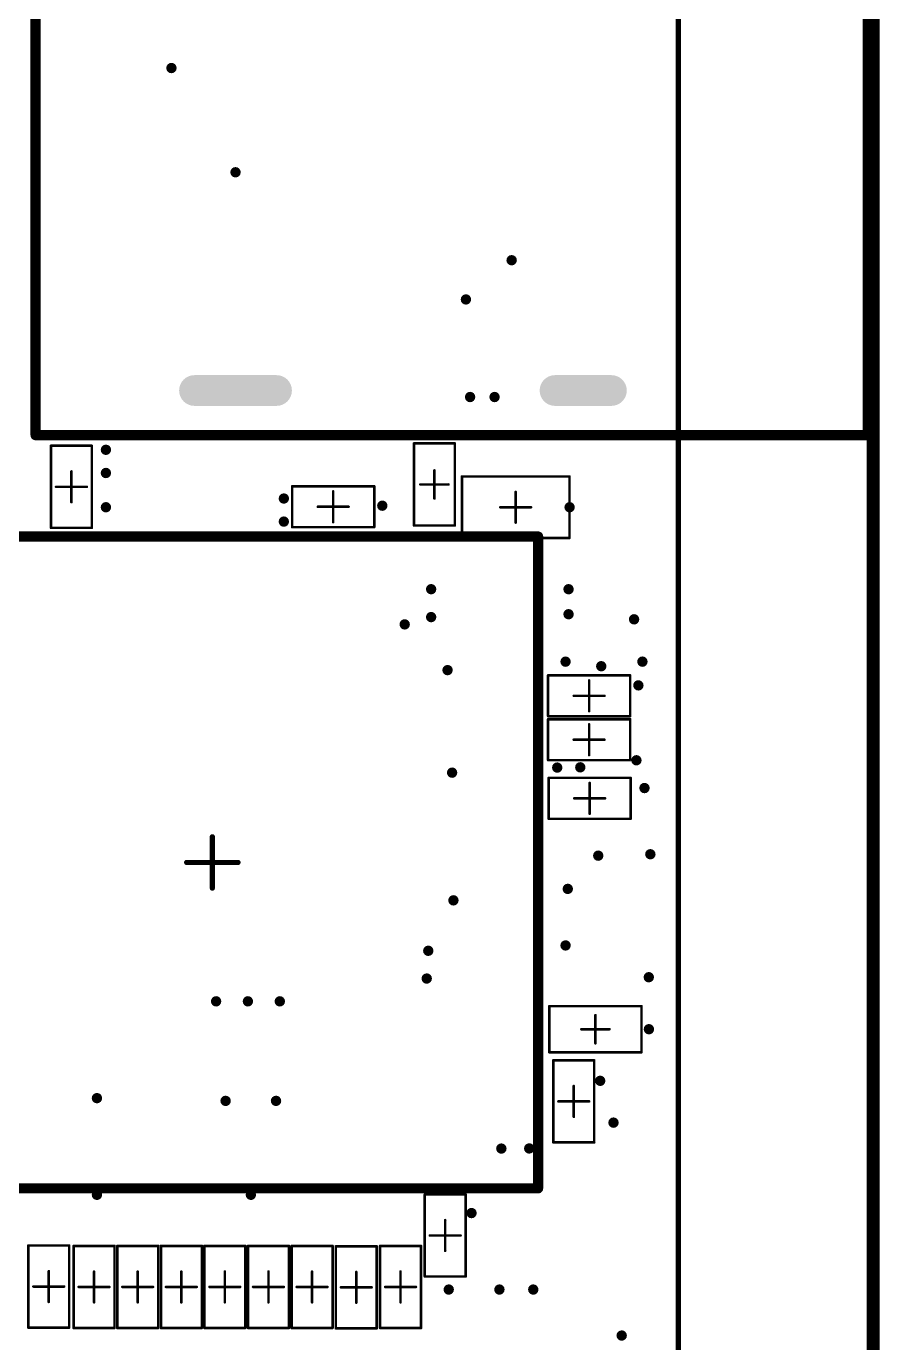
# Model space of a CAD drawing. Header units: inches. Extents: x -0.46 to 4.93, y -0.49 to 6.86.
# Drawn here: x 4.145 to 4.8, y 1.34 to 2.35 of the extents above; entities that cross this region are included whole.
import ezdxf

# ---------------------------------------------------------------- set-up
doc = ezdxf.new("R2010")
doc.units = ezdxf.units.IN
doc.header["$MEASUREMENT"] = 0
for name, color, linetype in [('Board', 6, 'Continuous'), ('Dimensions', 56, 'Continuous'), ('Pad Holes', 156, 'Continuous'), ('Top Courtyard', 56, 'Continuous'), ('Via Holes', 16, 'Continuous')]:
    doc.layers.add(name, color=color, linetype=linetype)

# ---------------------------------------------------------------- blocks, each defined once
blk = doc.blocks.new('FP_47272_0001_MFG_200')
at = {"layer": 'Pad Holes'}
h = blk.add_hatch(color=7, dxfattribs=at)
edge = h.paths.add_edge_path()
edge.add_arc((-0.3248, 0.1569), 0.0118, 180, 360)
edge.add_line((-0.313, 0.1569), (-0.313, 0.2199))
edge.add_arc((-0.3248, 0.2199), 0.0118, 0, 180)
edge.add_line((-0.3366, 0.2199), (-0.3366, 0.1569))
h = blk.add_hatch(color=7, dxfattribs=at)
edge = h.paths.add_edge_path()
edge.add_arc((0.3248, 0.1569), 0.0118, 180, 360)
edge.add_line((0.3366, 0.1569), (0.3366, 0.2199))
edge.add_arc((0.3248, 0.2199), 0.0118, 0, 180)
edge.add_line((0.313, 0.2199), (0.313, 0.1569))
h = blk.add_hatch(color=7, dxfattribs=at)
edge = h.paths.add_edge_path()
edge.add_arc((-0.3248, -0.1002), 0.0118, 180, 360)
edge.add_line((-0.313, -0.1002), (-0.313, -0.0569))
edge.add_arc((-0.3248, -0.0569), 0.0118, 0, 180)
edge.add_line((-0.3366, -0.0569), (-0.3366, -0.1002))
h = blk.add_hatch(color=7, dxfattribs=at)
edge = h.paths.add_edge_path()
edge.add_arc((0.3248, -0.1002), 0.0118, 180, 360)
edge.add_line((0.3366, -0.1002), (0.3366, -0.0569))
edge.add_arc((0.3248, -0.0569), 0.0118, 0, 180)
edge.add_line((0.313, -0.0569), (0.313, -0.1002))
h = blk.add_hatch(color=7, dxfattribs=at)
edge = h.paths.add_edge_path()
edge.add_arc((0, -0.114), 0.0276, 0, 360)
at = {"layer": 'Top Courtyard'}
for points in [[(-0.3591, 0.3419, 0.00787, 0.00787, 0), (0.3591, 0.3419, 0.00787, 0.00787, 0)], [(-0.3591, 0.3419, 0.00787, 0.00787, 0), (-0.3591, -0.297, 0.00787, 0.00787, 0)], [(0.3591, 0.3419, 0.00787, 0.00787, 0), (0.3591, -0.297, 0.00787, 0.00787, 0)], [(0, 0.0197, 0.00394, 0.00394, 0), (0, -0.0197, 0.00394, 0.00394, 0)], [(-0.0197, 0, 0.00394, 0.00394, 0), (0.0197, 0, 0.00394, 0.00394, 0)], [(-0.3591, -0.297, 0.00787, 0.00787, 0), (0.3591, -0.297, 0.00787, 0.00787, 0)]]:
    blk.add_lwpolyline(points, format="xyseb", dxfattribs=at)
for points in [[(-0.361, 0.3419, 0.00394, 0.00394, 1), (-0.3571, 0.3419, 0.00394, 0.00394, 1)], [(-0.361, 0.3419, 0.00394, 0.00394, 1), (-0.3571, 0.3419, 0.00394, 0.00394, 1)], [(0.3571, 0.3419, 0.00394, 0.00394, 1), (0.361, 0.3419, 0.00394, 0.00394, 1)], [(0.3571, 0.3419, 0.00394, 0.00394, 1), (0.361, 0.3419, 0.00394, 0.00394, 1)], [(-0.001, 0.0197, 0.00197, 0.00197, 1), (0.001, 0.0197, 0.00197, 0.00197, 1)], [(-0.0207, 0, 0.00197, 0.00197, 1), (-0.0187, 0, 0.00197, 0.00197, 1)], [(0.0187, 0, 0.00197, 0.00197, 1), (0.0207, 0, 0.00197, 0.00197, 1)], [(-0.001, -0.0197, 0.00197, 0.00197, 1), (0.001, -0.0197, 0.00197, 0.00197, 1)], [(-0.361, -0.297, 0.00394, 0.00394, 1), (-0.3571, -0.297, 0.00394, 0.00394, 1)], [(-0.361, -0.297, 0.00394, 0.00394, 1), (-0.3571, -0.297, 0.00394, 0.00394, 1)], [(0.3571, -0.297, 0.00394, 0.00394, 1), (0.361, -0.297, 0.00394, 0.00394, 1)], [(0.3571, -0.297, 0.00394, 0.00394, 1), (0.361, -0.297, 0.00394, 0.00394, 1)]]:
    blk.add_lwpolyline(points, format="xyseb", close=True, dxfattribs=at)
blk = doc.blocks.new('RESC0402_1005__L_495')
at = {"layer": 'Top Courtyard'}
for points in [[(-0.0315, -0.0157, 0.00197, 0.00197, 0), (-0.0315, 0.0157, 0.00197, 0.00197, 0)], [(0.0315, 0.0157, 0.00197, 0.00197, 0), (-0.0315, 0.0157, 0.00197, 0.00197, 0)], [(0, -0.0108, 0.00197, 0.00197, 0), (0, 0.0108, 0.00197, 0.00197, 0)], [(0.0315, -0.0157, 0.00197, 0.00197, 0), (0.0315, 0.0157, 0.00197, 0.00197, 0)], [(0.0108, 0, 0.00197, 0.00197, 0), (-0.0108, 0, 0.00197, 0.00197, 0)], [(0.0315, -0.0157, 0.00197, 0.00197, 0), (-0.0315, -0.0157, 0.00197, 0.00197, 0)]]:
    blk.add_lwpolyline(points, format="xyseb", dxfattribs=at)
for points in [[(-0.032, 0.0157, 0.000984, 0.000984, 1), (-0.031, 0.0157, 0.000984, 0.000984, 1)], [(-0.032, 0.0157, 0.000984, 0.000984, 1), (-0.031, 0.0157, 0.000984, 0.000984, 1)], [(-0.0005, 0.0108, 0.000984, 0.000984, 1), (0.0005, 0.0108, 0.000984, 0.000984, 1)], [(0.031, 0.0157, 0.000984, 0.000984, 1), (0.032, 0.0157, 0.000984, 0.000984, 1)], [(0.031, 0.0157, 0.000984, 0.000984, 1), (0.032, 0.0157, 0.000984, 0.000984, 1)], [(-0.0113, 0, 0.000984, 0.000984, 1), (-0.0103, 0, 0.000984, 0.000984, 1)], [(0.0103, 0, 0.000984, 0.000984, 1), (0.0113, 0, 0.000984, 0.000984, 1)], [(-0.0005, -0.0108, 0.000984, 0.000984, 1), (0.0005, -0.0108, 0.000984, 0.000984, 1)], [(-0.032, -0.0157, 0.000984, 0.000984, 1), (-0.031, -0.0157, 0.000984, 0.000984, 1)], [(-0.032, -0.0157, 0.000984, 0.000984, 1), (-0.031, -0.0157, 0.000984, 0.000984, 1)], [(0.031, -0.0157, 0.000984, 0.000984, 1), (0.032, -0.0157, 0.000984, 0.000984, 1)], [(0.031, -0.0157, 0.000984, 0.000984, 1), (0.032, -0.0157, 0.000984, 0.000984, 1)]]:
    blk.add_lwpolyline(points, format="xyseb", close=True, dxfattribs=at)
blk = doc.blocks.new('CAPC0402_1005_70_N_513')
at = {"layer": 'Top Courtyard'}
for points in [[(-0.0413, 0.0236, 0.00197, 0.00197, 0), (-0.0413, -0.0236, 0.00197, 0.00197, 0)], [(0.0413, 0.0236, 0.00197, 0.00197, 0), (-0.0413, 0.0236, 0.00197, 0.00197, 0)], [(0.0413, 0.0236, 0.00197, 0.00197, 0), (0.0413, -0.0236, 0.00197, 0.00197, 0)], [(0, 0.0118, 0.00197, 0.00197, 0), (0, -0.0118, 0.00197, 0.00197, 0)], [(0.0118, 0, 0.00197, 0.00197, 0), (-0.0118, 0, 0.00197, 0.00197, 0)], [(0.0413, -0.0236, 0.00197, 0.00197, 0), (-0.0413, -0.0236, 0.00197, 0.00197, 0)]]:
    blk.add_lwpolyline(points, format="xyseb", dxfattribs=at)
for points in [[(-0.0418, 0.0236, 0.000984, 0.000984, 1), (-0.0408, 0.0236, 0.000984, 0.000984, 1)], [(-0.0418, 0.0236, 0.000984, 0.000984, 1), (-0.0408, 0.0236, 0.000984, 0.000984, 1)], [(0.0408, 0.0236, 0.000984, 0.000984, 1), (0.0418, 0.0236, 0.000984, 0.000984, 1)], [(0.0408, 0.0236, 0.000984, 0.000984, 1), (0.0418, 0.0236, 0.000984, 0.000984, 1)], [(-0.0005, 0.0118, 0.000984, 0.000984, 1), (0.0005, 0.0118, 0.000984, 0.000984, 1)], [(-0.0123, 0, 0.000984, 0.000984, 1), (-0.0113, 0, 0.000984, 0.000984, 1)], [(0.0113, 0, 0.000984, 0.000984, 1), (0.0123, 0, 0.000984, 0.000984, 1)], [(-0.0005, -0.0118, 0.000984, 0.000984, 1), (0.0005, -0.0118, 0.000984, 0.000984, 1)], [(-0.0418, -0.0236, 0.000984, 0.000984, 1), (-0.0408, -0.0236, 0.000984, 0.000984, 1)], [(-0.0418, -0.0236, 0.000984, 0.000984, 1), (-0.0408, -0.0236, 0.000984, 0.000984, 1)], [(0.0408, -0.0236, 0.000984, 0.000984, 1), (0.0418, -0.0236, 0.000984, 0.000984, 1)], [(0.0408, -0.0236, 0.000984, 0.000984, 1), (0.0418, -0.0236, 0.000984, 0.000984, 1)]]:
    blk.add_lwpolyline(points, format="xyseb", close=True, dxfattribs=at)
blk = doc.blocks.new('CAPC0402_1005_70_L_515')
at = {"layer": 'Top Courtyard'}
for points in [[(0.0315, 0.0157, 0.00197, 0.00197, 0), (-0.0315, 0.0157, 0.00197, 0.00197, 0)], [(-0.0315, 0.0157, 0.00197, 0.00197, 0), (-0.0315, -0.0157, 0.00197, 0.00197, 0)], [(0, 0.0118, 0.00197, 0.00197, 0), (0, -0.0118, 0.00197, 0.00197, 0)], [(0.0315, 0.0157, 0.00197, 0.00197, 0), (0.0315, -0.0157, 0.00197, 0.00197, 0)], [(0.0118, 0, 0.00197, 0.00197, 0), (-0.0118, 0, 0.00197, 0.00197, 0)], [(0.0315, -0.0157, 0.00197, 0.00197, 0), (-0.0315, -0.0157, 0.00197, 0.00197, 0)]]:
    blk.add_lwpolyline(points, format="xyseb", dxfattribs=at)
for points in [[(-0.032, 0.0157, 0.000984, 0.000984, 1), (-0.031, 0.0157, 0.000984, 0.000984, 1)], [(-0.032, 0.0157, 0.000984, 0.000984, 1), (-0.031, 0.0157, 0.000984, 0.000984, 1)], [(-0.0005, 0.0118, 0.000984, 0.000984, 1), (0.0005, 0.0118, 0.000984, 0.000984, 1)], [(0.031, 0.0157, 0.000984, 0.000984, 1), (0.032, 0.0157, 0.000984, 0.000984, 1)], [(0.031, 0.0157, 0.000984, 0.000984, 1), (0.032, 0.0157, 0.000984, 0.000984, 1)], [(-0.0123, 0, 0.000984, 0.000984, 1), (-0.0113, 0, 0.000984, 0.000984, 1)], [(0.0113, 0, 0.000984, 0.000984, 1), (0.0123, 0, 0.000984, 0.000984, 1)], [(-0.032, -0.0157, 0.000984, 0.000984, 1), (-0.031, -0.0157, 0.000984, 0.000984, 1)], [(-0.032, -0.0157, 0.000984, 0.000984, 1), (-0.031, -0.0157, 0.000984, 0.000984, 1)], [(-0.0005, -0.0118, 0.000984, 0.000984, 1), (0.0005, -0.0118, 0.000984, 0.000984, 1)], [(0.031, -0.0157, 0.000984, 0.000984, 1), (0.032, -0.0157, 0.000984, 0.000984, 1)], [(0.031, -0.0157, 0.000984, 0.000984, 1), (0.032, -0.0157, 0.000984, 0.000984, 1)]]:
    blk.add_lwpolyline(points, format="xyseb", close=True, dxfattribs=at)
blk = doc.blocks.new('CAPC0402_1005_70_L_517')
at = {"layer": 'Top Courtyard'}
for points in [[(-0.0315, 0.0157, 0.00197, 0.00197, 0), (-0.0315, -0.0157, 0.00197, 0.00197, 0)], [(-0.0315, 0.0157, 0.00197, 0.00197, 0), (0.0315, 0.0157, 0.00197, 0.00197, 0)], [(0, 0.0118, 0.00197, 0.00197, 0), (0, -0.0118, 0.00197, 0.00197, 0)], [(0.0315, 0.0157, 0.00197, 0.00197, 0), (0.0315, -0.0157, 0.00197, 0.00197, 0)], [(-0.0118, 0, 0.00197, 0.00197, 0), (0.0118, 0, 0.00197, 0.00197, 0)], [(-0.0315, -0.0157, 0.00197, 0.00197, 0), (0.0315, -0.0157, 0.00197, 0.00197, 0)]]:
    blk.add_lwpolyline(points, format="xyseb", dxfattribs=at)
for points in [[(-0.032, 0.0157, 0.000984, 0.000984, 1), (-0.031, 0.0157, 0.000984, 0.000984, 1)], [(-0.032, 0.0157, 0.000984, 0.000984, 1), (-0.031, 0.0157, 0.000984, 0.000984, 1)], [(-0.0005, 0.0118, 0.000984, 0.000984, 1), (0.0005, 0.0118, 0.000984, 0.000984, 1)], [(0.031, 0.0157, 0.000984, 0.000984, 1), (0.032, 0.0157, 0.000984, 0.000984, 1)], [(0.031, 0.0157, 0.000984, 0.000984, 1), (0.032, 0.0157, 0.000984, 0.000984, 1)], [(-0.0123, 0, 0.000984, 0.000984, 1), (-0.0113, 0, 0.000984, 0.000984, 1)], [(0.0113, 0, 0.000984, 0.000984, 1), (0.0123, 0, 0.000984, 0.000984, 1)], [(-0.032, -0.0157, 0.000984, 0.000984, 1), (-0.031, -0.0157, 0.000984, 0.000984, 1)], [(-0.032, -0.0157, 0.000984, 0.000984, 1), (-0.031, -0.0157, 0.000984, 0.000984, 1)], [(-0.0005, -0.0118, 0.000984, 0.000984, 1), (0.0005, -0.0118, 0.000984, 0.000984, 1)], [(0.031, -0.0157, 0.000984, 0.000984, 1), (0.032, -0.0157, 0.000984, 0.000984, 1)], [(0.031, -0.0157, 0.000984, 0.000984, 1), (0.032, -0.0157, 0.000984, 0.000984, 1)]]:
    blk.add_lwpolyline(points, format="xyseb", close=True, dxfattribs=at)
blk = doc.blocks.new('CAPC0402_1005_70_L_518')
at = {"layer": 'Top Courtyard'}
for points in [[(-0.0315, 0.0157, 0.00197, 0.00197, 0), (-0.0315, -0.0157, 0.00197, 0.00197, 0)], [(-0.0315, 0.0157, 0.00197, 0.00197, 0), (0.0315, 0.0157, 0.00197, 0.00197, 0)], [(0, 0.0118, 0.00197, 0.00197, 0), (0, -0.0118, 0.00197, 0.00197, 0)], [(0.0315, 0.0157, 0.00197, 0.00197, 0), (0.0315, -0.0157, 0.00197, 0.00197, 0)], [(-0.0118, 0, 0.00197, 0.00197, 0), (0.0118, 0, 0.00197, 0.00197, 0)], [(-0.0315, -0.0157, 0.00197, 0.00197, 0), (0.0315, -0.0157, 0.00197, 0.00197, 0)]]:
    blk.add_lwpolyline(points, format="xyseb", dxfattribs=at)
for points in [[(-0.032, 0.0157, 0.000984, 0.000984, 1), (-0.031, 0.0157, 0.000984, 0.000984, 1)], [(-0.032, 0.0157, 0.000984, 0.000984, 1), (-0.031, 0.0157, 0.000984, 0.000984, 1)], [(-0.0005, 0.0118, 0.000984, 0.000984, 1), (0.0005, 0.0118, 0.000984, 0.000984, 1)], [(0.031, 0.0157, 0.000984, 0.000984, 1), (0.032, 0.0157, 0.000984, 0.000984, 1)], [(0.031, 0.0157, 0.000984, 0.000984, 1), (0.032, 0.0157, 0.000984, 0.000984, 1)], [(-0.0123, 0, 0.000984, 0.000984, 1), (-0.0113, 0, 0.000984, 0.000984, 1)], [(0.0113, 0, 0.000984, 0.000984, 1), (0.0123, 0, 0.000984, 0.000984, 1)], [(-0.032, -0.0157, 0.000984, 0.000984, 1), (-0.031, -0.0157, 0.000984, 0.000984, 1)], [(-0.032, -0.0157, 0.000984, 0.000984, 1), (-0.031, -0.0157, 0.000984, 0.000984, 1)], [(-0.0005, -0.0118, 0.000984, 0.000984, 1), (0.0005, -0.0118, 0.000984, 0.000984, 1)], [(0.031, -0.0157, 0.000984, 0.000984, 1), (0.032, -0.0157, 0.000984, 0.000984, 1)], [(0.031, -0.0157, 0.000984, 0.000984, 1), (0.032, -0.0157, 0.000984, 0.000984, 1)]]:
    blk.add_lwpolyline(points, format="xyseb", close=True, dxfattribs=at)
blk = doc.blocks.new('CAPC0402_1005_70_L_527')
at = {"layer": 'Top Courtyard'}
for points in [[(-0.0315, 0.0157, 0.00197, 0.00197, 0), (-0.0315, -0.0157, 0.00197, 0.00197, 0)], [(0.0315, 0.0157, 0.00197, 0.00197, 0), (-0.0315, 0.0157, 0.00197, 0.00197, 0)], [(0, 0.0118, 0.00197, 0.00197, 0), (0, -0.0118, 0.00197, 0.00197, 0)], [(0.0315, 0.0157, 0.00197, 0.00197, 0), (0.0315, -0.0157, 0.00197, 0.00197, 0)], [(0.0118, 0, 0.00197, 0.00197, 0), (-0.0118, 0, 0.00197, 0.00197, 0)], [(0.0315, -0.0157, 0.00197, 0.00197, 0), (-0.0315, -0.0157, 0.00197, 0.00197, 0)]]:
    blk.add_lwpolyline(points, format="xyseb", dxfattribs=at)
for points in [[(-0.032, 0.0157, 0.000984, 0.000984, 1), (-0.031, 0.0157, 0.000984, 0.000984, 1)], [(-0.032, 0.0157, 0.000984, 0.000984, 1), (-0.031, 0.0157, 0.000984, 0.000984, 1)], [(-0.0005, 0.0118, 0.000984, 0.000984, 1), (0.0005, 0.0118, 0.000984, 0.000984, 1)], [(0.031, 0.0157, 0.000984, 0.000984, 1), (0.032, 0.0157, 0.000984, 0.000984, 1)], [(0.031, 0.0157, 0.000984, 0.000984, 1), (0.032, 0.0157, 0.000984, 0.000984, 1)], [(-0.0123, 0, 0.000984, 0.000984, 1), (-0.0113, 0, 0.000984, 0.000984, 1)], [(0.0113, 0, 0.000984, 0.000984, 1), (0.0123, 0, 0.000984, 0.000984, 1)], [(-0.032, -0.0157, 0.000984, 0.000984, 1), (-0.031, -0.0157, 0.000984, 0.000984, 1)], [(-0.032, -0.0157, 0.000984, 0.000984, 1), (-0.031, -0.0157, 0.000984, 0.000984, 1)], [(-0.0005, -0.0118, 0.000984, 0.000984, 1), (0.0005, -0.0118, 0.000984, 0.000984, 1)], [(0.031, -0.0157, 0.000984, 0.000984, 1), (0.032, -0.0157, 0.000984, 0.000984, 1)], [(0.031, -0.0157, 0.000984, 0.000984, 1), (0.032, -0.0157, 0.000984, 0.000984, 1)]]:
    blk.add_lwpolyline(points, format="xyseb", close=True, dxfattribs=at)
blk = doc.blocks.new('CAPC0402_1005_70_L_528')
at = {"layer": 'Top Courtyard'}
for points in [[(-0.0315, 0.0157, 0.00197, 0.00197, 0), (-0.0315, -0.0157, 0.00197, 0.00197, 0)], [(0.0315, 0.0157, 0.00197, 0.00197, 0), (-0.0315, 0.0157, 0.00197, 0.00197, 0)], [(0, 0.0118, 0.00197, 0.00197, 0), (0, -0.0118, 0.00197, 0.00197, 0)], [(0.0315, 0.0157, 0.00197, 0.00197, 0), (0.0315, -0.0157, 0.00197, 0.00197, 0)], [(0.0118, 0, 0.00197, 0.00197, 0), (-0.0118, 0, 0.00197, 0.00197, 0)], [(0.0315, -0.0157, 0.00197, 0.00197, 0), (-0.0315, -0.0157, 0.00197, 0.00197, 0)]]:
    blk.add_lwpolyline(points, format="xyseb", dxfattribs=at)
for points in [[(-0.032, 0.0157, 0.000984, 0.000984, 1), (-0.031, 0.0157, 0.000984, 0.000984, 1)], [(-0.032, 0.0157, 0.000984, 0.000984, 1), (-0.031, 0.0157, 0.000984, 0.000984, 1)], [(-0.0005, 0.0118, 0.000984, 0.000984, 1), (0.0005, 0.0118, 0.000984, 0.000984, 1)], [(0.031, 0.0157, 0.000984, 0.000984, 1), (0.032, 0.0157, 0.000984, 0.000984, 1)], [(0.031, 0.0157, 0.000984, 0.000984, 1), (0.032, 0.0157, 0.000984, 0.000984, 1)], [(-0.0123, 0, 0.000984, 0.000984, 1), (-0.0113, 0, 0.000984, 0.000984, 1)], [(0.0113, 0, 0.000984, 0.000984, 1), (0.0123, 0, 0.000984, 0.000984, 1)], [(-0.032, -0.0157, 0.000984, 0.000984, 1), (-0.031, -0.0157, 0.000984, 0.000984, 1)], [(-0.032, -0.0157, 0.000984, 0.000984, 1), (-0.031, -0.0157, 0.000984, 0.000984, 1)], [(-0.0005, -0.0118, 0.000984, 0.000984, 1), (0.0005, -0.0118, 0.000984, 0.000984, 1)], [(0.031, -0.0157, 0.000984, 0.000984, 1), (0.032, -0.0157, 0.000984, 0.000984, 1)], [(0.031, -0.0157, 0.000984, 0.000984, 1), (0.032, -0.0157, 0.000984, 0.000984, 1)]]:
    blk.add_lwpolyline(points, format="xyseb", close=True, dxfattribs=at)
blk = doc.blocks.new('CAPC0402_1005_70_L_529')
at = {"layer": 'Top Courtyard'}
for points in [[(-0.0315, -0.0157, 0.00197, 0.00197, 0), (-0.0315, 0.0157, 0.00197, 0.00197, 0)], [(0.0315, 0.0157, 0.00197, 0.00197, 0), (-0.0315, 0.0157, 0.00197, 0.00197, 0)], [(0, -0.0118, 0.00197, 0.00197, 0), (0, 0.0118, 0.00197, 0.00197, 0)], [(0.0315, -0.0157, 0.00197, 0.00197, 0), (0.0315, 0.0157, 0.00197, 0.00197, 0)], [(0.0118, 0, 0.00197, 0.00197, 0), (-0.0118, 0, 0.00197, 0.00197, 0)], [(0.0315, -0.0157, 0.00197, 0.00197, 0), (-0.0315, -0.0157, 0.00197, 0.00197, 0)]]:
    blk.add_lwpolyline(points, format="xyseb", dxfattribs=at)
for points in [[(-0.032, 0.0157, 0.000984, 0.000984, 1), (-0.031, 0.0157, 0.000984, 0.000984, 1)], [(-0.032, 0.0157, 0.000984, 0.000984, 1), (-0.031, 0.0157, 0.000984, 0.000984, 1)], [(-0.0005, 0.0118, 0.000984, 0.000984, 1), (0.0005, 0.0118, 0.000984, 0.000984, 1)], [(0.031, 0.0157, 0.000984, 0.000984, 1), (0.032, 0.0157, 0.000984, 0.000984, 1)], [(0.031, 0.0157, 0.000984, 0.000984, 1), (0.032, 0.0157, 0.000984, 0.000984, 1)], [(-0.0123, 0, 0.000984, 0.000984, 1), (-0.0113, 0, 0.000984, 0.000984, 1)], [(0.0113, 0, 0.000984, 0.000984, 1), (0.0123, 0, 0.000984, 0.000984, 1)], [(-0.032, -0.0157, 0.000984, 0.000984, 1), (-0.031, -0.0157, 0.000984, 0.000984, 1)], [(-0.032, -0.0157, 0.000984, 0.000984, 1), (-0.031, -0.0157, 0.000984, 0.000984, 1)], [(-0.0005, -0.0118, 0.000984, 0.000984, 1), (0.0005, -0.0118, 0.000984, 0.000984, 1)], [(0.031, -0.0157, 0.000984, 0.000984, 1), (0.032, -0.0157, 0.000984, 0.000984, 1)], [(0.031, -0.0157, 0.000984, 0.000984, 1), (0.032, -0.0157, 0.000984, 0.000984, 1)]]:
    blk.add_lwpolyline(points, format="xyseb", close=True, dxfattribs=at)
blk = doc.blocks.new('CAPC0402_1005_70_L_530')
at = {"layer": 'Top Courtyard'}
for points in [[(-0.0315, -0.0157, 0.00197, 0.00197, 0), (-0.0315, 0.0157, 0.00197, 0.00197, 0)], [(-0.0315, 0.0157, 0.00197, 0.00197, 0), (0.0315, 0.0157, 0.00197, 0.00197, 0)], [(0, -0.0118, 0.00197, 0.00197, 0), (0, 0.0118, 0.00197, 0.00197, 0)], [(0.0315, -0.0157, 0.00197, 0.00197, 0), (0.0315, 0.0157, 0.00197, 0.00197, 0)], [(-0.0118, 0, 0.00197, 0.00197, 0), (0.0118, 0, 0.00197, 0.00197, 0)], [(-0.0315, -0.0157, 0.00197, 0.00197, 0), (0.0315, -0.0157, 0.00197, 0.00197, 0)]]:
    blk.add_lwpolyline(points, format="xyseb", dxfattribs=at)
for points in [[(-0.032, 0.0157, 0.000984, 0.000984, 1), (-0.031, 0.0157, 0.000984, 0.000984, 1)], [(-0.032, 0.0157, 0.000984, 0.000984, 1), (-0.031, 0.0157, 0.000984, 0.000984, 1)], [(-0.0005, 0.0118, 0.000984, 0.000984, 1), (0.0005, 0.0118, 0.000984, 0.000984, 1)], [(0.031, 0.0157, 0.000984, 0.000984, 1), (0.032, 0.0157, 0.000984, 0.000984, 1)], [(0.031, 0.0157, 0.000984, 0.000984, 1), (0.032, 0.0157, 0.000984, 0.000984, 1)], [(-0.0123, 0, 0.000984, 0.000984, 1), (-0.0113, 0, 0.000984, 0.000984, 1)], [(0.0113, 0, 0.000984, 0.000984, 1), (0.0123, 0, 0.000984, 0.000984, 1)], [(-0.032, -0.0157, 0.000984, 0.000984, 1), (-0.031, -0.0157, 0.000984, 0.000984, 1)], [(-0.032, -0.0157, 0.000984, 0.000984, 1), (-0.031, -0.0157, 0.000984, 0.000984, 1)], [(-0.0005, -0.0118, 0.000984, 0.000984, 1), (0.0005, -0.0118, 0.000984, 0.000984, 1)], [(0.031, -0.0157, 0.000984, 0.000984, 1), (0.032, -0.0157, 0.000984, 0.000984, 1)], [(0.031, -0.0157, 0.000984, 0.000984, 1), (0.032, -0.0157, 0.000984, 0.000984, 1)]]:
    blk.add_lwpolyline(points, format="xyseb", close=True, dxfattribs=at)
blk = doc.blocks.new('FP_PAP0064Q_IPC_C_552')
at = {"layer": 'Top Courtyard'}
for points in [[(-0.2501, -0.2501, 0.00787, 0.00787, 0), (-0.2501, 0.2501, 0.00787, 0.00787, 0)], [(0.2501, 0.2501, 0.00787, 0.00787, 0), (-0.2501, 0.2501, 0.00787, 0.00787, 0)], [(0.2501, -0.2501, 0.00787, 0.00787, 0), (0.2501, 0.2501, 0.00787, 0.00787, 0)], [(0, -0.0197, 0.00394, 0.00394, 0), (0, 0.0197, 0.00394, 0.00394, 0)], [(0.0197, 0, 0.00394, 0.00394, 0), (-0.0197, 0, 0.00394, 0.00394, 0)], [(0.2501, -0.2501, 0.00787, 0.00787, 0), (-0.2501, -0.2501, 0.00787, 0.00787, 0)]]:
    blk.add_lwpolyline(points, format="xyseb", dxfattribs=at)
for points in [[(-0.2521, 0.2501, 0.00394, 0.00394, 1), (-0.2482, 0.2501, 0.00394, 0.00394, 1)], [(-0.2521, 0.2501, 0.00394, 0.00394, 1), (-0.2482, 0.2501, 0.00394, 0.00394, 1)], [(0.2482, 0.2501, 0.00394, 0.00394, 1), (0.2521, 0.2501, 0.00394, 0.00394, 1)], [(0.2482, 0.2501, 0.00394, 0.00394, 1), (0.2521, 0.2501, 0.00394, 0.00394, 1)], [(-0.001, 0.0197, 0.00197, 0.00197, 1), (0.001, 0.0197, 0.00197, 0.00197, 1)], [(-0.0207, 0, 0.00197, 0.00197, 1), (-0.0187, 0, 0.00197, 0.00197, 1)], [(0.0187, 0, 0.00197, 0.00197, 1), (0.0207, 0, 0.00197, 0.00197, 1)], [(-0.001, -0.0197, 0.00197, 0.00197, 1), (0.001, -0.0197, 0.00197, 0.00197, 1)], [(-0.2521, -0.2501, 0.00394, 0.00394, 1), (-0.2482, -0.2501, 0.00394, 0.00394, 1)], [(-0.2521, -0.2501, 0.00394, 0.00394, 1), (-0.2482, -0.2501, 0.00394, 0.00394, 1)], [(0.2482, -0.2501, 0.00394, 0.00394, 1), (0.2521, -0.2501, 0.00394, 0.00394, 1)], [(0.2482, -0.2501, 0.00394, 0.00394, 1), (0.2521, -0.2501, 0.00394, 0.00394, 1)]]:
    blk.add_lwpolyline(points, format="xyseb", close=True, dxfattribs=at)
blk = doc.blocks.new('CAPC0402_1005_70_L_827')
at = {"layer": 'Top Courtyard'}
for points in [[(0.0315, 0.0157, 0.00197, 0.00197, 0), (-0.0315, 0.0157, 0.00197, 0.00197, 0)], [(-0.0315, -0.0157, 0.00197, 0.00197, 0), (-0.0315, 0.0157, 0.00197, 0.00197, 0)], [(0, -0.0118, 0.00197, 0.00197, 0), (0, 0.0118, 0.00197, 0.00197, 0)], [(0.0315, -0.0157, 0.00197, 0.00197, 0), (0.0315, 0.0157, 0.00197, 0.00197, 0)], [(0.0118, 0, 0.00197, 0.00197, 0), (-0.0118, 0, 0.00197, 0.00197, 0)], [(0.0315, -0.0157, 0.00197, 0.00197, 0), (-0.0315, -0.0157, 0.00197, 0.00197, 0)]]:
    blk.add_lwpolyline(points, format="xyseb", dxfattribs=at)
for points in [[(-0.032, 0.0157, 0.000984, 0.000984, 1), (-0.031, 0.0157, 0.000984, 0.000984, 1)], [(-0.032, 0.0157, 0.000984, 0.000984, 1), (-0.031, 0.0157, 0.000984, 0.000984, 1)], [(-0.0005, 0.0118, 0.000984, 0.000984, 1), (0.0005, 0.0118, 0.000984, 0.000984, 1)], [(0.031, 0.0157, 0.000984, 0.000984, 1), (0.032, 0.0157, 0.000984, 0.000984, 1)], [(0.031, 0.0157, 0.000984, 0.000984, 1), (0.032, 0.0157, 0.000984, 0.000984, 1)], [(-0.0123, 0, 0.000984, 0.000984, 1), (-0.0113, 0, 0.000984, 0.000984, 1)], [(0.0113, 0, 0.000984, 0.000984, 1), (0.0123, 0, 0.000984, 0.000984, 1)], [(-0.032, -0.0157, 0.000984, 0.000984, 1), (-0.031, -0.0157, 0.000984, 0.000984, 1)], [(-0.032, -0.0157, 0.000984, 0.000984, 1), (-0.031, -0.0157, 0.000984, 0.000984, 1)], [(-0.0005, -0.0118, 0.000984, 0.000984, 1), (0.0005, -0.0118, 0.000984, 0.000984, 1)], [(0.031, -0.0157, 0.000984, 0.000984, 1), (0.032, -0.0157, 0.000984, 0.000984, 1)], [(0.031, -0.0157, 0.000984, 0.000984, 1), (0.032, -0.0157, 0.000984, 0.000984, 1)]]:
    blk.add_lwpolyline(points, format="xyseb", close=True, dxfattribs=at)
blk = doc.blocks.new('CAPC0402_1005_70_L_828')
at = {"layer": 'Top Courtyard'}
for points in [[(0.0315, 0.0157, 0.00197, 0.00197, 0), (-0.0315, 0.0157, 0.00197, 0.00197, 0)], [(-0.0315, -0.0157, 0.00197, 0.00197, 0), (-0.0315, 0.0157, 0.00197, 0.00197, 0)], [(0, -0.0118, 0.00197, 0.00197, 0), (0, 0.0118, 0.00197, 0.00197, 0)], [(0.0315, -0.0157, 0.00197, 0.00197, 0), (0.0315, 0.0157, 0.00197, 0.00197, 0)], [(0.0118, 0, 0.00197, 0.00197, 0), (-0.0118, 0, 0.00197, 0.00197, 0)], [(0.0315, -0.0157, 0.00197, 0.00197, 0), (-0.0315, -0.0157, 0.00197, 0.00197, 0)]]:
    blk.add_lwpolyline(points, format="xyseb", dxfattribs=at)
for points in [[(-0.032, 0.0157, 0.000984, 0.000984, 1), (-0.031, 0.0157, 0.000984, 0.000984, 1)], [(-0.032, 0.0157, 0.000984, 0.000984, 1), (-0.031, 0.0157, 0.000984, 0.000984, 1)], [(-0.0005, 0.0118, 0.000984, 0.000984, 1), (0.0005, 0.0118, 0.000984, 0.000984, 1)], [(0.031, 0.0157, 0.000984, 0.000984, 1), (0.032, 0.0157, 0.000984, 0.000984, 1)], [(0.031, 0.0157, 0.000984, 0.000984, 1), (0.032, 0.0157, 0.000984, 0.000984, 1)], [(-0.0123, 0, 0.000984, 0.000984, 1), (-0.0113, 0, 0.000984, 0.000984, 1)], [(0.0113, 0, 0.000984, 0.000984, 1), (0.0123, 0, 0.000984, 0.000984, 1)], [(-0.032, -0.0157, 0.000984, 0.000984, 1), (-0.031, -0.0157, 0.000984, 0.000984, 1)], [(-0.032, -0.0157, 0.000984, 0.000984, 1), (-0.031, -0.0157, 0.000984, 0.000984, 1)], [(-0.0005, -0.0118, 0.000984, 0.000984, 1), (0.0005, -0.0118, 0.000984, 0.000984, 1)], [(0.031, -0.0157, 0.000984, 0.000984, 1), (0.032, -0.0157, 0.000984, 0.000984, 1)], [(0.031, -0.0157, 0.000984, 0.000984, 1), (0.032, -0.0157, 0.000984, 0.000984, 1)]]:
    blk.add_lwpolyline(points, format="xyseb", close=True, dxfattribs=at)
blk = doc.blocks.new('CAPC0402_1005_70_L_829')
at = {"layer": 'Top Courtyard'}
for points in [[(0.0315, 0.0157, 0.00197, 0.00197, 0), (-0.0315, 0.0157, 0.00197, 0.00197, 0)], [(-0.0315, -0.0157, 0.00197, 0.00197, 0), (-0.0315, 0.0157, 0.00197, 0.00197, 0)], [(0, -0.0118, 0.00197, 0.00197, 0), (0, 0.0118, 0.00197, 0.00197, 0)], [(0.0315, -0.0157, 0.00197, 0.00197, 0), (0.0315, 0.0157, 0.00197, 0.00197, 0)], [(0.0118, 0, 0.00197, 0.00197, 0), (-0.0118, 0, 0.00197, 0.00197, 0)], [(0.0315, -0.0157, 0.00197, 0.00197, 0), (-0.0315, -0.0157, 0.00197, 0.00197, 0)]]:
    blk.add_lwpolyline(points, format="xyseb", dxfattribs=at)
for points in [[(-0.032, 0.0157, 0.000984, 0.000984, 1), (-0.031, 0.0157, 0.000984, 0.000984, 1)], [(-0.032, 0.0157, 0.000984, 0.000984, 1), (-0.031, 0.0157, 0.000984, 0.000984, 1)], [(-0.0005, 0.0118, 0.000984, 0.000984, 1), (0.0005, 0.0118, 0.000984, 0.000984, 1)], [(0.031, 0.0157, 0.000984, 0.000984, 1), (0.032, 0.0157, 0.000984, 0.000984, 1)], [(0.031, 0.0157, 0.000984, 0.000984, 1), (0.032, 0.0157, 0.000984, 0.000984, 1)], [(-0.0123, 0, 0.000984, 0.000984, 1), (-0.0113, 0, 0.000984, 0.000984, 1)], [(0.0113, 0, 0.000984, 0.000984, 1), (0.0123, 0, 0.000984, 0.000984, 1)], [(-0.032, -0.0157, 0.000984, 0.000984, 1), (-0.031, -0.0157, 0.000984, 0.000984, 1)], [(-0.032, -0.0157, 0.000984, 0.000984, 1), (-0.031, -0.0157, 0.000984, 0.000984, 1)], [(-0.0005, -0.0118, 0.000984, 0.000984, 1), (0.0005, -0.0118, 0.000984, 0.000984, 1)], [(0.031, -0.0157, 0.000984, 0.000984, 1), (0.032, -0.0157, 0.000984, 0.000984, 1)], [(0.031, -0.0157, 0.000984, 0.000984, 1), (0.032, -0.0157, 0.000984, 0.000984, 1)]]:
    blk.add_lwpolyline(points, format="xyseb", close=True, dxfattribs=at)
blk = doc.blocks.new('CAPC0402_1005_70_L_830')
at = {"layer": 'Top Courtyard'}
for points in [[(0.0315, 0.0157, 0.00197, 0.00197, 0), (-0.0315, 0.0157, 0.00197, 0.00197, 0)], [(-0.0315, -0.0157, 0.00197, 0.00197, 0), (-0.0315, 0.0157, 0.00197, 0.00197, 0)], [(0, -0.0118, 0.00197, 0.00197, 0), (0, 0.0118, 0.00197, 0.00197, 0)], [(0.0315, -0.0157, 0.00197, 0.00197, 0), (0.0315, 0.0157, 0.00197, 0.00197, 0)], [(0.0118, 0, 0.00197, 0.00197, 0), (-0.0118, 0, 0.00197, 0.00197, 0)], [(0.0315, -0.0157, 0.00197, 0.00197, 0), (-0.0315, -0.0157, 0.00197, 0.00197, 0)]]:
    blk.add_lwpolyline(points, format="xyseb", dxfattribs=at)
for points in [[(-0.032, 0.0157, 0.000984, 0.000984, 1), (-0.031, 0.0157, 0.000984, 0.000984, 1)], [(-0.032, 0.0157, 0.000984, 0.000984, 1), (-0.031, 0.0157, 0.000984, 0.000984, 1)], [(-0.0005, 0.0118, 0.000984, 0.000984, 1), (0.0005, 0.0118, 0.000984, 0.000984, 1)], [(0.031, 0.0157, 0.000984, 0.000984, 1), (0.032, 0.0157, 0.000984, 0.000984, 1)], [(0.031, 0.0157, 0.000984, 0.000984, 1), (0.032, 0.0157, 0.000984, 0.000984, 1)], [(-0.0123, 0, 0.000984, 0.000984, 1), (-0.0113, 0, 0.000984, 0.000984, 1)], [(0.0113, 0, 0.000984, 0.000984, 1), (0.0123, 0, 0.000984, 0.000984, 1)], [(-0.032, -0.0157, 0.000984, 0.000984, 1), (-0.031, -0.0157, 0.000984, 0.000984, 1)], [(-0.032, -0.0157, 0.000984, 0.000984, 1), (-0.031, -0.0157, 0.000984, 0.000984, 1)], [(-0.0005, -0.0118, 0.000984, 0.000984, 1), (0.0005, -0.0118, 0.000984, 0.000984, 1)], [(0.031, -0.0157, 0.000984, 0.000984, 1), (0.032, -0.0157, 0.000984, 0.000984, 1)], [(0.031, -0.0157, 0.000984, 0.000984, 1), (0.032, -0.0157, 0.000984, 0.000984, 1)]]:
    blk.add_lwpolyline(points, format="xyseb", close=True, dxfattribs=at)
blk = doc.blocks.new('CAPC0402_1005_70_L_831')
at = {"layer": 'Top Courtyard'}
for points in [[(0.0315, 0.0157, 0.00197, 0.00197, 0), (-0.0315, 0.0157, 0.00197, 0.00197, 0)], [(-0.0315, -0.0157, 0.00197, 0.00197, 0), (-0.0315, 0.0157, 0.00197, 0.00197, 0)], [(0, -0.0118, 0.00197, 0.00197, 0), (0, 0.0118, 0.00197, 0.00197, 0)], [(0.0315, -0.0157, 0.00197, 0.00197, 0), (0.0315, 0.0157, 0.00197, 0.00197, 0)], [(0.0118, 0, 0.00197, 0.00197, 0), (-0.0118, 0, 0.00197, 0.00197, 0)], [(0.0315, -0.0157, 0.00197, 0.00197, 0), (-0.0315, -0.0157, 0.00197, 0.00197, 0)]]:
    blk.add_lwpolyline(points, format="xyseb", dxfattribs=at)
for points in [[(-0.032, 0.0157, 0.000984, 0.000984, 1), (-0.031, 0.0157, 0.000984, 0.000984, 1)], [(-0.032, 0.0157, 0.000984, 0.000984, 1), (-0.031, 0.0157, 0.000984, 0.000984, 1)], [(-0.0005, 0.0118, 0.000984, 0.000984, 1), (0.0005, 0.0118, 0.000984, 0.000984, 1)], [(0.031, 0.0157, 0.000984, 0.000984, 1), (0.032, 0.0157, 0.000984, 0.000984, 1)], [(0.031, 0.0157, 0.000984, 0.000984, 1), (0.032, 0.0157, 0.000984, 0.000984, 1)], [(-0.0123, 0, 0.000984, 0.000984, 1), (-0.0113, 0, 0.000984, 0.000984, 1)], [(0.0113, 0, 0.000984, 0.000984, 1), (0.0123, 0, 0.000984, 0.000984, 1)], [(-0.032, -0.0157, 0.000984, 0.000984, 1), (-0.031, -0.0157, 0.000984, 0.000984, 1)], [(-0.032, -0.0157, 0.000984, 0.000984, 1), (-0.031, -0.0157, 0.000984, 0.000984, 1)], [(-0.0005, -0.0118, 0.000984, 0.000984, 1), (0.0005, -0.0118, 0.000984, 0.000984, 1)], [(0.031, -0.0157, 0.000984, 0.000984, 1), (0.032, -0.0157, 0.000984, 0.000984, 1)], [(0.031, -0.0157, 0.000984, 0.000984, 1), (0.032, -0.0157, 0.000984, 0.000984, 1)]]:
    blk.add_lwpolyline(points, format="xyseb", close=True, dxfattribs=at)
blk = doc.blocks.new('CAPC0402_1005_70_L_832')
at = {"layer": 'Top Courtyard'}
for points in [[(0.0315, 0.0157, 0.00197, 0.00197, 0), (-0.0315, 0.0157, 0.00197, 0.00197, 0)], [(-0.0315, -0.0157, 0.00197, 0.00197, 0), (-0.0315, 0.0157, 0.00197, 0.00197, 0)], [(0, -0.0118, 0.00197, 0.00197, 0), (0, 0.0118, 0.00197, 0.00197, 0)], [(0.0315, -0.0157, 0.00197, 0.00197, 0), (0.0315, 0.0157, 0.00197, 0.00197, 0)], [(0.0118, 0, 0.00197, 0.00197, 0), (-0.0118, 0, 0.00197, 0.00197, 0)], [(0.0315, -0.0157, 0.00197, 0.00197, 0), (-0.0315, -0.0157, 0.00197, 0.00197, 0)]]:
    blk.add_lwpolyline(points, format="xyseb", dxfattribs=at)
for points in [[(-0.032, 0.0157, 0.000984, 0.000984, 1), (-0.031, 0.0157, 0.000984, 0.000984, 1)], [(-0.032, 0.0157, 0.000984, 0.000984, 1), (-0.031, 0.0157, 0.000984, 0.000984, 1)], [(-0.0005, 0.0118, 0.000984, 0.000984, 1), (0.0005, 0.0118, 0.000984, 0.000984, 1)], [(0.031, 0.0157, 0.000984, 0.000984, 1), (0.032, 0.0157, 0.000984, 0.000984, 1)], [(0.031, 0.0157, 0.000984, 0.000984, 1), (0.032, 0.0157, 0.000984, 0.000984, 1)], [(-0.0123, 0, 0.000984, 0.000984, 1), (-0.0113, 0, 0.000984, 0.000984, 1)], [(0.0113, 0, 0.000984, 0.000984, 1), (0.0123, 0, 0.000984, 0.000984, 1)], [(-0.032, -0.0157, 0.000984, 0.000984, 1), (-0.031, -0.0157, 0.000984, 0.000984, 1)], [(-0.032, -0.0157, 0.000984, 0.000984, 1), (-0.031, -0.0157, 0.000984, 0.000984, 1)], [(-0.0005, -0.0118, 0.000984, 0.000984, 1), (0.0005, -0.0118, 0.000984, 0.000984, 1)], [(0.031, -0.0157, 0.000984, 0.000984, 1), (0.032, -0.0157, 0.000984, 0.000984, 1)], [(0.031, -0.0157, 0.000984, 0.000984, 1), (0.032, -0.0157, 0.000984, 0.000984, 1)]]:
    blk.add_lwpolyline(points, format="xyseb", close=True, dxfattribs=at)
blk = doc.blocks.new('CAPC0402_1005_70_L_833')
at = {"layer": 'Top Courtyard'}
for points in [[(0.0315, 0.0157, 0.00197, 0.00197, 0), (-0.0315, 0.0157, 0.00197, 0.00197, 0)], [(-0.0315, -0.0157, 0.00197, 0.00197, 0), (-0.0315, 0.0157, 0.00197, 0.00197, 0)], [(0, -0.0118, 0.00197, 0.00197, 0), (0, 0.0118, 0.00197, 0.00197, 0)], [(0.0315, -0.0157, 0.00197, 0.00197, 0), (0.0315, 0.0157, 0.00197, 0.00197, 0)], [(0.0118, 0, 0.00197, 0.00197, 0), (-0.0118, 0, 0.00197, 0.00197, 0)], [(0.0315, -0.0157, 0.00197, 0.00197, 0), (-0.0315, -0.0157, 0.00197, 0.00197, 0)]]:
    blk.add_lwpolyline(points, format="xyseb", dxfattribs=at)
for points in [[(-0.032, 0.0157, 0.000984, 0.000984, 1), (-0.031, 0.0157, 0.000984, 0.000984, 1)], [(-0.032, 0.0157, 0.000984, 0.000984, 1), (-0.031, 0.0157, 0.000984, 0.000984, 1)], [(-0.0005, 0.0118, 0.000984, 0.000984, 1), (0.0005, 0.0118, 0.000984, 0.000984, 1)], [(0.031, 0.0157, 0.000984, 0.000984, 1), (0.032, 0.0157, 0.000984, 0.000984, 1)], [(0.031, 0.0157, 0.000984, 0.000984, 1), (0.032, 0.0157, 0.000984, 0.000984, 1)], [(-0.0123, 0, 0.000984, 0.000984, 1), (-0.0113, 0, 0.000984, 0.000984, 1)], [(0.0113, 0, 0.000984, 0.000984, 1), (0.0123, 0, 0.000984, 0.000984, 1)], [(-0.032, -0.0157, 0.000984, 0.000984, 1), (-0.031, -0.0157, 0.000984, 0.000984, 1)], [(-0.032, -0.0157, 0.000984, 0.000984, 1), (-0.031, -0.0157, 0.000984, 0.000984, 1)], [(-0.0005, -0.0118, 0.000984, 0.000984, 1), (0.0005, -0.0118, 0.000984, 0.000984, 1)], [(0.031, -0.0157, 0.000984, 0.000984, 1), (0.032, -0.0157, 0.000984, 0.000984, 1)], [(0.031, -0.0157, 0.000984, 0.000984, 1), (0.032, -0.0157, 0.000984, 0.000984, 1)]]:
    blk.add_lwpolyline(points, format="xyseb", close=True, dxfattribs=at)
blk = doc.blocks.new('CAPC0402_1005_70_L_834')
at = {"layer": 'Top Courtyard'}
for points in [[(0.0315, 0.0157, 0.00197, 0.00197, 0), (-0.0315, 0.0157, 0.00197, 0.00197, 0)], [(-0.0315, -0.0157, 0.00197, 0.00197, 0), (-0.0315, 0.0157, 0.00197, 0.00197, 0)], [(0, -0.0118, 0.00197, 0.00197, 0), (0, 0.0118, 0.00197, 0.00197, 0)], [(0.0315, -0.0157, 0.00197, 0.00197, 0), (0.0315, 0.0157, 0.00197, 0.00197, 0)], [(0.0118, 0, 0.00197, 0.00197, 0), (-0.0118, 0, 0.00197, 0.00197, 0)], [(0.0315, -0.0157, 0.00197, 0.00197, 0), (-0.0315, -0.0157, 0.00197, 0.00197, 0)]]:
    blk.add_lwpolyline(points, format="xyseb", dxfattribs=at)
for points in [[(-0.032, 0.0157, 0.000984, 0.000984, 1), (-0.031, 0.0157, 0.000984, 0.000984, 1)], [(-0.032, 0.0157, 0.000984, 0.000984, 1), (-0.031, 0.0157, 0.000984, 0.000984, 1)], [(-0.0005, 0.0118, 0.000984, 0.000984, 1), (0.0005, 0.0118, 0.000984, 0.000984, 1)], [(0.031, 0.0157, 0.000984, 0.000984, 1), (0.032, 0.0157, 0.000984, 0.000984, 1)], [(0.031, 0.0157, 0.000984, 0.000984, 1), (0.032, 0.0157, 0.000984, 0.000984, 1)], [(-0.0123, 0, 0.000984, 0.000984, 1), (-0.0113, 0, 0.000984, 0.000984, 1)], [(0.0113, 0, 0.000984, 0.000984, 1), (0.0123, 0, 0.000984, 0.000984, 1)], [(-0.032, -0.0157, 0.000984, 0.000984, 1), (-0.031, -0.0157, 0.000984, 0.000984, 1)], [(-0.032, -0.0157, 0.000984, 0.000984, 1), (-0.031, -0.0157, 0.000984, 0.000984, 1)], [(-0.0005, -0.0118, 0.000984, 0.000984, 1), (0.0005, -0.0118, 0.000984, 0.000984, 1)], [(0.031, -0.0157, 0.000984, 0.000984, 1), (0.032, -0.0157, 0.000984, 0.000984, 1)], [(0.031, -0.0157, 0.000984, 0.000984, 1), (0.032, -0.0157, 0.000984, 0.000984, 1)]]:
    blk.add_lwpolyline(points, format="xyseb", close=True, dxfattribs=at)
blk = doc.blocks.new('CAPC0402_1005_60_L_835')
at = {"layer": 'Top Courtyard'}
for points in [[(-0.0354, -0.0177, 0.00197, 0.00197, 0), (-0.0354, 0.0177, 0.00197, 0.00197, 0)], [(-0.0354, 0.0177, 0.00197, 0.00197, 0), (0.0354, 0.0177, 0.00197, 0.00197, 0)], [(0, -0.0108, 0.00197, 0.00197, 0), (0, 0.0108, 0.00197, 0.00197, 0)], [(0.0354, -0.0177, 0.00197, 0.00197, 0), (0.0354, 0.0177, 0.00197, 0.00197, 0)], [(-0.0108, 0, 0.00197, 0.00197, 0), (0.0108, 0, 0.00197, 0.00197, 0)], [(-0.0354, -0.0177, 0.00197, 0.00197, 0), (0.0354, -0.0177, 0.00197, 0.00197, 0)]]:
    blk.add_lwpolyline(points, format="xyseb", dxfattribs=at)
for points in [[(-0.0359, 0.0177, 0.000984, 0.000984, 1), (-0.0349, 0.0177, 0.000984, 0.000984, 1)], [(-0.0359, 0.0177, 0.000984, 0.000984, 1), (-0.0349, 0.0177, 0.000984, 0.000984, 1)], [(-0.0005, 0.0108, 0.000984, 0.000984, 1), (0.0005, 0.0108, 0.000984, 0.000984, 1)], [(0.0349, 0.0177, 0.000984, 0.000984, 1), (0.0359, 0.0177, 0.000984, 0.000984, 1)], [(0.0349, 0.0177, 0.000984, 0.000984, 1), (0.0359, 0.0177, 0.000984, 0.000984, 1)], [(-0.0113, 0, 0.000984, 0.000984, 1), (-0.0103, 0, 0.000984, 0.000984, 1)], [(0.0103, 0, 0.000984, 0.000984, 1), (0.0113, 0, 0.000984, 0.000984, 1)], [(-0.0005, -0.0108, 0.000984, 0.000984, 1), (0.0005, -0.0108, 0.000984, 0.000984, 1)], [(-0.0359, -0.0177, 0.000984, 0.000984, 1), (-0.0349, -0.0177, 0.000984, 0.000984, 1)], [(-0.0359, -0.0177, 0.000984, 0.000984, 1), (-0.0349, -0.0177, 0.000984, 0.000984, 1)], [(0.0349, -0.0177, 0.000984, 0.000984, 1), (0.0359, -0.0177, 0.000984, 0.000984, 1)], [(0.0349, -0.0177, 0.000984, 0.000984, 1), (0.0359, -0.0177, 0.000984, 0.000984, 1)]]:
    blk.add_lwpolyline(points, format="xyseb", close=True, dxfattribs=at)
blk = doc.blocks.new('CAPC0402_1005_70_L_847')
at = {"layer": 'Top Courtyard'}
for points in [[(-0.0315, -0.0157, 0.00197, 0.00197, 0), (-0.0315, 0.0157, 0.00197, 0.00197, 0)], [(0.0315, 0.0157, 0.00197, 0.00197, 0), (-0.0315, 0.0157, 0.00197, 0.00197, 0)], [(0, -0.0118, 0.00197, 0.00197, 0), (0, 0.0118, 0.00197, 0.00197, 0)], [(0.0315, -0.0157, 0.00197, 0.00197, 0), (0.0315, 0.0157, 0.00197, 0.00197, 0)], [(0.0118, 0, 0.00197, 0.00197, 0), (-0.0118, 0, 0.00197, 0.00197, 0)], [(0.0315, -0.0157, 0.00197, 0.00197, 0), (-0.0315, -0.0157, 0.00197, 0.00197, 0)]]:
    blk.add_lwpolyline(points, format="xyseb", dxfattribs=at)
for points in [[(-0.032, 0.0157, 0.000984, 0.000984, 1), (-0.031, 0.0157, 0.000984, 0.000984, 1)], [(-0.032, 0.0157, 0.000984, 0.000984, 1), (-0.031, 0.0157, 0.000984, 0.000984, 1)], [(-0.0005, 0.0118, 0.000984, 0.000984, 1), (0.0005, 0.0118, 0.000984, 0.000984, 1)], [(0.031, 0.0157, 0.000984, 0.000984, 1), (0.032, 0.0157, 0.000984, 0.000984, 1)], [(0.031, 0.0157, 0.000984, 0.000984, 1), (0.032, 0.0157, 0.000984, 0.000984, 1)], [(-0.0123, 0, 0.000984, 0.000984, 1), (-0.0113, 0, 0.000984, 0.000984, 1)], [(0.0113, 0, 0.000984, 0.000984, 1), (0.0123, 0, 0.000984, 0.000984, 1)], [(-0.032, -0.0157, 0.000984, 0.000984, 1), (-0.031, -0.0157, 0.000984, 0.000984, 1)], [(-0.032, -0.0157, 0.000984, 0.000984, 1), (-0.031, -0.0157, 0.000984, 0.000984, 1)], [(-0.0005, -0.0118, 0.000984, 0.000984, 1), (0.0005, -0.0118, 0.000984, 0.000984, 1)], [(0.031, -0.0157, 0.000984, 0.000984, 1), (0.032, -0.0157, 0.000984, 0.000984, 1)], [(0.031, -0.0157, 0.000984, 0.000984, 1), (0.032, -0.0157, 0.000984, 0.000984, 1)]]:
    blk.add_lwpolyline(points, format="xyseb", close=True, dxfattribs=at)

msp = doc.modelspace()

# ---------------------------------------------------------------- hatches: boundary and pattern name
at = {"layer": 'Via Holes'}
h = msp.add_hatch(color=7, dxfattribs=at)
edge = h.paths.add_edge_path()
edge.add_arc((4.2565, 2.3178), 0.004, 0, 360)
h = msp.add_hatch(color=7, dxfattribs=at)
edge = h.paths.add_edge_path()
edge.add_arc((4.3057, 2.2378), 0.004, 0, 360)
h = msp.add_hatch(color=7, dxfattribs=at)
edge = h.paths.add_edge_path()
edge.add_arc((4.5177, 2.1703), 0.004, 0, 360)
h = msp.add_hatch(color=7, dxfattribs=at)
edge = h.paths.add_edge_path()
edge.add_arc((4.4826, 2.1402), 0.004, 0, 360)
h = msp.add_hatch(color=7, dxfattribs=at)
edge = h.paths.add_edge_path()
edge.add_arc((4.4858, 2.0653), 0.004, 0, 360)
h = msp.add_hatch(color=7, dxfattribs=at)
edge = h.paths.add_edge_path()
edge.add_arc((4.5046, 2.0653), 0.004, 0, 360)
h = msp.add_hatch(color=7, dxfattribs=at)
edge = h.paths.add_edge_path()
edge.add_arc((4.2062, 2.0248), 0.004, 0, 360)
h = msp.add_hatch(color=7, dxfattribs=at)
edge = h.paths.add_edge_path()
edge.add_arc((4.2062, 2.007), 0.004, 0, 360)
h = msp.add_hatch(color=7, dxfattribs=at)
edge = h.paths.add_edge_path()
edge.add_arc((4.3428, 1.9874), 0.004, 0, 360)
h = msp.add_hatch(color=7, dxfattribs=at)
edge = h.paths.add_edge_path()
edge.add_arc((4.2062, 1.9807), 0.004, 0, 360)
h = msp.add_hatch(color=7, dxfattribs=at)
edge = h.paths.add_edge_path()
edge.add_arc((4.4184, 1.9819), 0.004, 0, 360)
h = msp.add_hatch(color=7, dxfattribs=at)
edge = h.paths.add_edge_path()
edge.add_arc((4.5622, 1.9807), 0.004, 0, 360)
h = msp.add_hatch(color=7, dxfattribs=at)
edge = h.paths.add_edge_path()
edge.add_arc((4.3428, 1.9697), 0.004, 0, 360)
h = msp.add_hatch(color=7, dxfattribs=at)
edge = h.paths.add_edge_path()
edge.add_arc((4.4559, 1.9178), 0.004, 0, 360)
h = msp.add_hatch(color=7, dxfattribs=at)
edge = h.paths.add_edge_path()
edge.add_arc((4.5614, 1.9178), 0.004, 0, 360)
h = msp.add_hatch(color=7, dxfattribs=at)
edge = h.paths.add_edge_path()
edge.add_arc((4.4559, 1.8964), 0.004, 0, 360)
h = msp.add_hatch(color=7, dxfattribs=at)
edge = h.paths.add_edge_path()
edge.add_arc((4.5614, 1.8986), 0.004, 0, 360)
h = msp.add_hatch(color=7, dxfattribs=at)
edge = h.paths.add_edge_path()
edge.add_arc((4.4356, 1.8908), 0.004, 0, 360)
h = msp.add_hatch(color=7, dxfattribs=at)
edge = h.paths.add_edge_path()
edge.add_arc((4.6117, 1.8947), 0.004, 0, 360)
h = msp.add_hatch(color=7, dxfattribs=at)
edge = h.paths.add_edge_path()
edge.add_arc((4.4685, 1.8557), 0.004, 0, 360)
h = msp.add_hatch(color=7, dxfattribs=at)
edge = h.paths.add_edge_path()
edge.add_arc((4.5591, 1.8622), 0.004, 0, 360)
h = msp.add_hatch(color=7, dxfattribs=at)
edge = h.paths.add_edge_path()
edge.add_arc((4.5865, 1.8587), 0.004, 0, 360)
h = msp.add_hatch(color=7, dxfattribs=at)
edge = h.paths.add_edge_path()
edge.add_arc((4.6181, 1.8622), 0.004, 0, 360)
h = msp.add_hatch(color=7, dxfattribs=at)
edge = h.paths.add_edge_path()
edge.add_arc((4.615, 1.844), 0.004, 0, 360)
h = msp.add_hatch(color=7, dxfattribs=at)
edge = h.paths.add_edge_path()
edge.add_arc((4.6135, 1.7865), 0.004, 0, 360)
h = msp.add_hatch(color=7, dxfattribs=at)
edge = h.paths.add_edge_path()
edge.add_arc((4.472, 1.777), 0.004, 0, 360)
h = msp.add_hatch(color=7, dxfattribs=at)
edge = h.paths.add_edge_path()
edge.add_arc((4.5527, 1.7809), 0.004, 0, 360)
h = msp.add_hatch(color=7, dxfattribs=at)
edge = h.paths.add_edge_path()
edge.add_arc((4.5704, 1.7811), 0.004, 0, 360)
h = msp.add_hatch(color=7, dxfattribs=at)
edge = h.paths.add_edge_path()
edge.add_arc((4.6197, 1.7652), 0.004, 0, 360)
h = msp.add_hatch(color=7, dxfattribs=at)
edge = h.paths.add_edge_path()
edge.add_arc((4.6242, 1.7144), 0.004, 0, 360)
h = msp.add_hatch(color=7, dxfattribs=at)
edge = h.paths.add_edge_path()
edge.add_arc((4.5842, 1.7133), 0.004, 0, 360)
h = msp.add_hatch(color=7, dxfattribs=at)
edge = h.paths.add_edge_path()
edge.add_arc((4.5608, 1.6878), 0.004, 0, 360)
h = msp.add_hatch(color=7, dxfattribs=at)
edge = h.paths.add_edge_path()
edge.add_arc((4.473, 1.679), 0.004, 0, 360)
h = msp.add_hatch(color=7, dxfattribs=at)
edge = h.paths.add_edge_path()
edge.add_arc((4.5591, 1.6444), 0.004, 0, 360)
h = msp.add_hatch(color=7, dxfattribs=at)
edge = h.paths.add_edge_path()
edge.add_arc((4.4537, 1.6403), 0.004, 0, 360)
h = msp.add_hatch(color=7, dxfattribs=at)
edge = h.paths.add_edge_path()
edge.add_arc((4.4525, 1.619), 0.004, 0, 360)
h = msp.add_hatch(color=7, dxfattribs=at)
edge = h.paths.add_edge_path()
edge.add_arc((4.623, 1.62), 0.004, 0, 360)
h = msp.add_hatch(color=7, dxfattribs=at)
edge = h.paths.add_edge_path()
edge.add_arc((4.2908, 1.6015), 0.004, 0, 360)
h = msp.add_hatch(color=7, dxfattribs=at)
edge = h.paths.add_edge_path()
edge.add_arc((4.3152, 1.6015), 0.004, 0, 360)
h = msp.add_hatch(color=7, dxfattribs=at)
edge = h.paths.add_edge_path()
edge.add_arc((4.3397, 1.6015), 0.004, 0, 360)
h = msp.add_hatch(color=7, dxfattribs=at)
edge = h.paths.add_edge_path()
edge.add_arc((4.6231, 1.5801), 0.004, 0, 360)
h = msp.add_hatch(color=7, dxfattribs=at)
edge = h.paths.add_edge_path()
edge.add_arc((4.5857, 1.5405), 0.004, 0, 360)
h = msp.add_hatch(color=7, dxfattribs=at)
edge = h.paths.add_edge_path()
edge.add_arc((4.1993, 1.5272), 0.004, 0, 360)
h = msp.add_hatch(color=7, dxfattribs=at)
edge = h.paths.add_edge_path()
edge.add_arc((4.2981, 1.5251), 0.004, 0, 360)
h = msp.add_hatch(color=7, dxfattribs=at)
edge = h.paths.add_edge_path()
edge.add_arc((4.3368, 1.5251), 0.004, 0, 360)
h = msp.add_hatch(color=7, dxfattribs=at)
edge = h.paths.add_edge_path()
edge.add_arc((4.5959, 1.5084), 0.004, 0, 360)
h = msp.add_hatch(color=7, dxfattribs=at)
edge = h.paths.add_edge_path()
edge.add_arc((4.5098, 1.4885), 0.004, 0, 360)
h = msp.add_hatch(color=7, dxfattribs=at)
edge = h.paths.add_edge_path()
edge.add_arc((4.5312, 1.4886), 0.004, 0, 360)
h = msp.add_hatch(color=7, dxfattribs=at)
edge = h.paths.add_edge_path()
edge.add_arc((4.1993, 1.453), 0.004, 0, 360)
h = msp.add_hatch(color=7, dxfattribs=at)
edge = h.paths.add_edge_path()
edge.add_arc((4.3175, 1.453), 0.004, 0, 360)
h = msp.add_hatch(color=7, dxfattribs=at)
edge = h.paths.add_edge_path()
edge.add_arc((4.4869, 1.439), 0.004, 0, 360)
h = msp.add_hatch(color=7, dxfattribs=at)
edge = h.paths.add_edge_path()
edge.add_arc((4.4694, 1.3803), 0.004, 0, 360)
h = msp.add_hatch(color=7, dxfattribs=at)
edge = h.paths.add_edge_path()
edge.add_arc((4.5083, 1.3803), 0.004, 0, 360)
h = msp.add_hatch(color=7, dxfattribs=at)
edge = h.paths.add_edge_path()
edge.add_arc((4.5343, 1.3803), 0.004, 0, 360)
h = msp.add_hatch(color=7, dxfattribs=at)
edge = h.paths.add_edge_path()
edge.add_arc((4.6022, 1.345), 0.004, 0, 360)

# ---------------------------------------------------------------- linework, layer by layer
at = {"layer": 'Board'}
msp.add_lwpolyline([(4.6457, 0, 0.00394, 0.00394, 0), (4.6457, 6.5748, 0.00394, 0.00394, 0)], format="xyseb", dxfattribs=at)
at = {"layer": 'Dimensions'}
msp.add_lwpolyline([(4.7953, 0.1575, 0.01, 0.01, 0), (4.7953, 3.1653, 0.01, 0.01, 0)], format="xyseb", dxfattribs=at)

# ---------------------------------------------------------------- block references
for name, p, rotation in [('FP_47272_0001_MFG_200', (4.4941, 2.3951), 90), ('RESC0402_1005__L_495', (4.4584, 1.9982), 270), ('CAPC0402_1005_70_L_529', (4.1797, 1.9964), 270), ('CAPC0402_1005_70_N_513', (4.5208, 1.9807), 180), ('FP_PAP0064Q_IPC_C_552', (4.2879, 1.7081), 270), ('CAPC0402_1005_70_L_515', (4.5772, 1.836), 180), ('CAPC0402_1005_70_L_527', (4.5772, 1.8023), 180), ('CAPC0402_1005_70_L_528', (4.5776, 1.7573), 180), ('CAPC0402_1005_70_L_518', (4.5654, 1.5247), 90), ('CAPC0402_1005_70_L_517', (4.4667, 1.4218), 90), ('CAPC0402_1005_70_L_847', (4.1623, 1.3826), 270), ('CAPC0402_1005_70_L_833', (4.1971, 1.3823), 270), ('CAPC0402_1005_70_L_834', (4.2306, 1.3823), 270), ('CAPC0402_1005_70_L_831', (4.2641, 1.3823), 270), ('CAPC0402_1005_70_L_832', (4.2975, 1.3823), 270), ('CAPC0402_1005_70_L_829', (4.331, 1.3823), 270), ('CAPC0402_1005_70_L_830', (4.3645, 1.3823), 270), ('CAPC0402_1005_70_L_827', (4.3984, 1.382), 270), ('CAPC0402_1005_70_L_828', (4.4324, 1.3823), 270)]:
    msp.add_blockref(name, p, dxfattribs=dict(rotation=rotation))
for name, p in [('CAPC0402_1005_70_L_530', (4.3807, 1.9811)), ('CAPC0402_1005_60_L_835', (4.582, 1.5801))]:
    msp.add_blockref(name, p)

doc.saveas('drawing.dxf')
